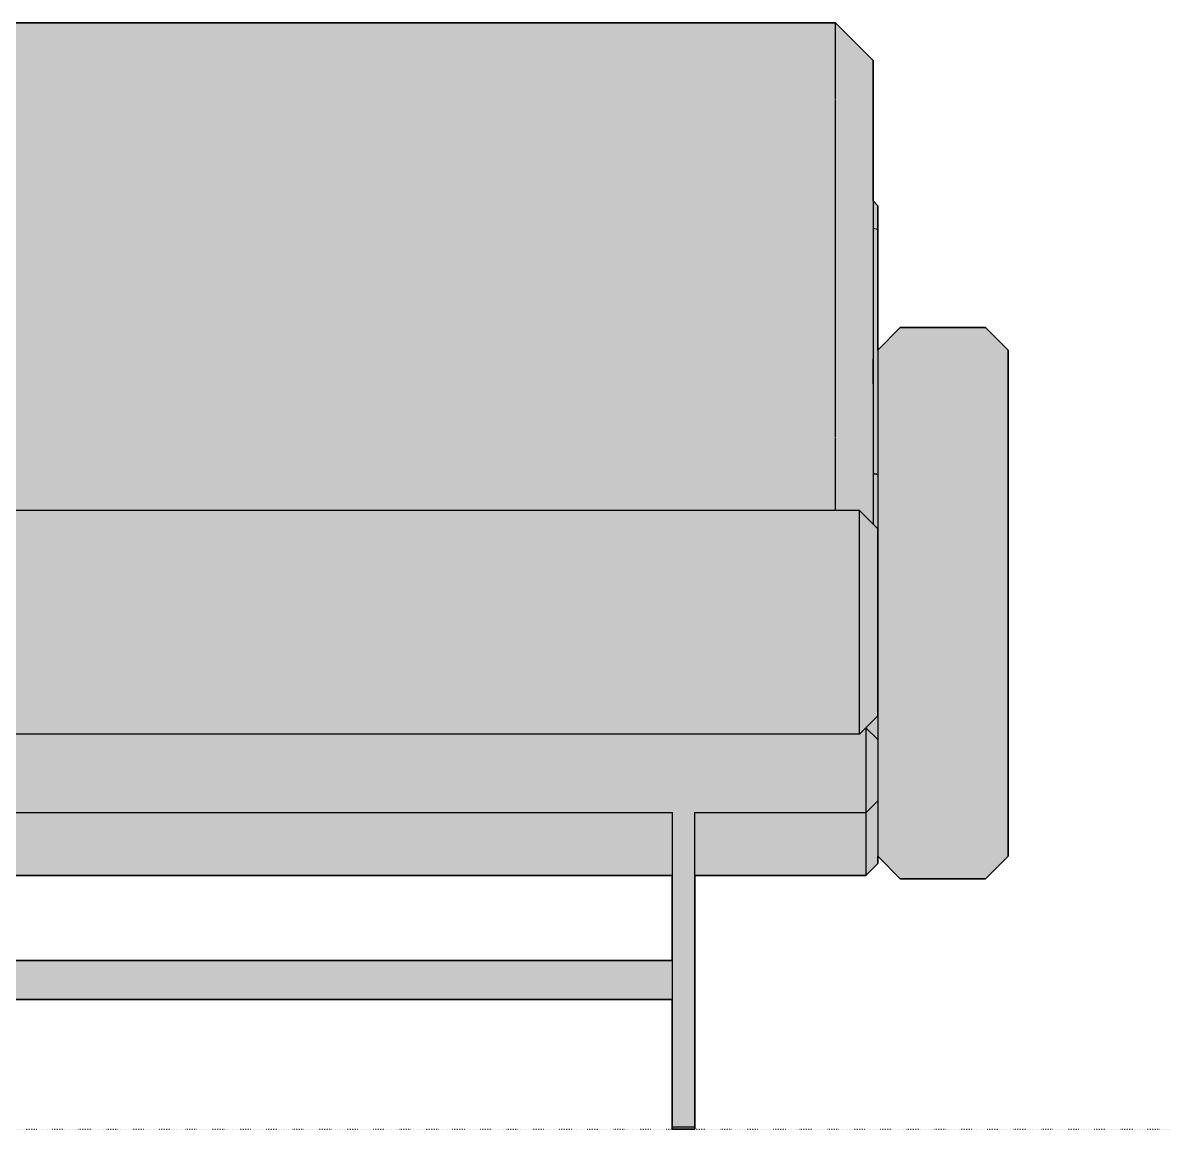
# Model space of a CAD drawing. Header units: millimetres. Extents: x 0 to 6384, y -1474 to 740.
# Drawn here: x 2317 to 3084, y 0 to 740 of the extents above; entities that cross this region are included whole.
import ezdxf

# ---------------------------------------------------------------- set-up
doc = ezdxf.new("R2010")
doc.units = ezdxf.units.MM
doc.linetypes.add('Dots', pattern=[1, 0, -1])
doc.layers.add('Blocks', color=7, linetype='Continuous')
doc.layers.add('Blocks$Fill', color=7, linetype='Continuous', true_color=0xffffff)
for name, color, linetype, lineweight, true_color in [('Blocks$Inner', 7, 'Continuous', 25, 0x007f00), ('Blocks$Outline', 7, 'Continuous', 35, 0xff3f3f), ('Groud', 7, 'Dots', 25, 0x243775)]:
    doc.layers.add(name, color=color, linetype=linetype, lineweight=lineweight, true_color=true_color)

# ---------------------------------------------------------------- blocks, each defined once
blk = doc.blocks.new('Lissoni Sofa Front')
at = {"layer": 'Blocks$Fill'}
h = blk.add_hatch(color=256, dxfattribs=at)
h.paths.add_polyline_path([(-199.13, 714.52), (-224.13, 739.52), (-1055.77, 739.52), (-1080.77, 714.52), (-1080.77, 714.52), (-1080.77, 643.77), (-1080.77, 643.14), (-1080.77, 641.87), (-1080.77, 637.06), (-1080.77, 636.15), (-1080.77, 625.35), (-1087.15, 625.35), (-1087.15, 636.15), (-1087.15, 637.06), (-1087.15, 641.87), (-1087.15, 643.14), (-1087.15, 643.77), (-1087.15, 714.16), (-1087.15, 714.52), (-1112.15, 739.52), (-1943.79, 739.52), (-1968.79, 714.52), (-1968.79, 625.35), (-1975.16, 625.35), (-1975.16, 636.15), (-1975.16, 637.06), (-1975.16, 641.87), (-1975.16, 643.14), (-1975.16, 643.77), (-1975.16, 714.16), (-1975.16, 714.52), (-1975.16, 714.52), (-2000.17, 739.52), (-2831.81, 739.52), (-2856.81, 714.52), (-2856.81, 714.52), (-2856.81, 620.56), (-2860.01, 617.35), (-2860.01, 617.35), (-2860.01, 601.35), (-2860.01, 520.84), (-2875.01, 535.84), (-2932.02, 535.84), (-2947.01, 520.84), (-2947.01, 259.92), (-2947.01, 258.84), (-2947.01, 227.02), (-2947.01, 184.3), (-2947.01, 182.37), (-2932.02, 167.37), (-2875.01, 167.37), (-2860.01, 182.37), (-2860.01, 177.53), (-2852.01, 169.53), (-2765.47, 169.53), (-2765.47, 0), (-2750.47, 0), (-2750.47, 88.98), (-2750.47, 86.59), (-1549.37, 86.59), (-1549.37, 0), (-1534.37, 0), (-1534.37, 86.59), (-333.27, 86.59), (-333.27, 1.39), (-333.27, 0), (-318.27, 0), (-318.27, 1.39), (-318.27, 169.53), (-203.92, 169.53), (-195.92, 177.55), (-195.92, 177.9), (-195.92, 182.37), (-180.92, 167.37), (-123.92, 167.37), (-108.92, 182.37), (-108.92, 483.37), (-108.92, 520.81), (-123.92, 535.84), (-180.92, 535.84), (-195.92, 520.84), (-195.92, 601.35), (-195.92, 605.11), (-195.92, 614.92), (-195.92, 617.35), (-199.13, 620.56), (-199.13, 714.16), (-199.13, 714.52)], flags=0)
h.paths.add_polyline_path([(-1549.37, 112.64), (-2750.47, 112.64), (-2750.47, 169.53), (-1549.37, 169.53)], flags=0)
h.paths.add_polyline_path([(-1534.37, 169.53), (-333.27, 169.53), (-333.27, 112.64), (-1534.37, 112.64)], flags=0)
at = {"layer": 'Blocks$Inner'}
for p, q in [((-199.13, 620.56), (-195.92, 617.35)), ((-195.92, 601.35), (-199.13, 602)), ((-195.92, 219.49), (-195.92, 177.9)), ((-333.27, 211.49), (-1534.37, 211.49)), ((-1534.37, 169.53), (-333.27, 169.53))]:
    blk.add_line(p, q, dxfattribs=at)
for points in [[(-199.13, 714.52), (-224.13, 739.52), (-1055.77, 739.52), (-1080.77, 714.52)], [(-195.92, 601.35), (-195.92, 260.4), (-203.86, 268.35)], [(-195.92, 182.37), (-180.92, 167.37), (-123.92, 167.37), (-108.92, 182.37), (-108.92, 520.81), (-108.92, 483.37), (-108.92, 520.81), (-123.92, 535.84), (-180.92, 535.84), (-195.92, 520.84)], [(-199.13, 438.19), (-197.92, 437.99), (-195.92, 437.66)], [(-196.14, 401.51), (-208.14, 413.51), (-1071.75, 413.51)], [(-196.14, 276.07), (-208.14, 264.07), (-1071.75, 264.07), (-1083.75, 276.07)], [(-195.92, 219.49), (-203.92, 211.49), (-318.27, 211.49)], [(-333.27, 211.85), (-333.27, 1.39), (-318.27, 1.39), (-318.27, 211.79)], [(-203.92, 211.49), (-203.92, 169.91)], [(-195.92, 177.55), (-203.92, 169.53), (-318.27, 169.53)], [(-1534.37, 112.64), (-333.27, 112.64)], [(-333.27, 86.59), (-1534.37, 86.59)], [(-318.27, 1.39), (-318.27, 0), (-333.27, 0), (-333.27, 1.39)]]:
    blk.add_lwpolyline(points, dxfattribs=at)
for points, knots in [([(-224.13, 731.86), (-224.13, 733.48), (-224.13, 736.21), (-224.13, 738.37), (-224.13, 739.31), (-224.13, 739.55), (-224.13, 739.51), (-224.13, 739.45)], [1, 1, 1, 1, 1.02631579, 1.05263158, 1.06578947, 1.07894737, 1.0877193, 1.0877193, 1.0877193, 1.0877193]), ([(-224.13, 708.49), (-224.13, 711.81), (-224.13, 715.6), (-224.13, 719.93), (-224.13, 722.73), (-224.13, 724.76), (-224.13, 725.88)], [0.925, 0.925, 0.925, 0.925, 0.95, 0.95625, 0.9625, 0.97491816, 0.97491816, 0.97491816, 0.97491816]), ([(-199.13, 714.16), (-199.13, 714.16), (-199.13, 714.21), (-199.13, 714.29), (-199.13, 714.38), (-199.13, 714.44), (-199.13, 714.47), (-199.13, 714.49), (-199.13, 714.51), (-199.13, 714.52), (-199.13, 714.52), (-199.13, 714.52), (-199.13, 714.48), (-199.13, 714.36), (-199.13, 714.11), (-199.13, 713.74), (-199.13, 713.26), (-199.13, 712.68), (-199.13, 711.77), (-199.13, 710.4), (-199.13, 709.06), (-199.13, 708.33)], [-41.631199, -41.631199, -41.631199, -41.631199, -41.487791, -40.523591, -39.365025, -38.206459, -37.550903, -36.895347, -36.23979, -35.584234, -34.793086, -34.001939, -32.419643, -29.235437, -26.051231, -22.81754, -19.583849, -16.294987, -13.006125, -6.503063, 0, 0, 0, 0]), ([(-224.13, 688.4), (-224.13, 689.88), (-224.13, 693.03), (-224.13, 699.72), (-224.13, 705.11), (-224.13, 708.41)], [0.87642133, 0.87642133, 0.87642133, 0.87642133, 0.8875, 0.9, 0.92481941, 0.92481941, 0.92481941, 0.92481941]), ([(-199.13, 708.33), (-199.13, 707.81), (-199.13, 707.02), (-199.13, 705.86), (-199.13, 705.11), (-199.13, 704.57), (-199.13, 704.26), (-199.13, 704.05), (-199.13, 703.84), (-199.13, 703.66), (-199.13, 703.47), (-199.13, 703.11), (-199.13, 702.57), (-199.13, 701.93), (-199.13, 701.38), (-199.13, 700.92), (-199.13, 700.47), (-199.13, 699.99), (-199.13, 699.58), (-199.13, 699.23), (-199.13, 698.93), (-199.13, 698.6), (-199.13, 698.1), (-199.13, 697.26), (-199.13, 696.06), (-199.13, 694.69), (-199.13, 693.34), (-199.13, 692.35), (-199.13, 691.7), (-199.13, 691.37), (-199.13, 691), (-199.13, 690.47), (-199.13, 689.77), (-199.13, 688.87), (-199.13, 687.9), (-199.13, 686.86), (-199.13, 685.82), (-199.13, 684.71), (-199.13, 683.53), (-199.13, 682.29), (-199.13, 681.04), (-199.13, 679.77), (-199.13, 678.47), (-199.13, 677.15), (-199.13, 675.82), (-199.13, 674.11), (-199.13, 672.01), (-199.13, 669.5), (-199.13, 666.98), (-199.13, 664.39), (-199.13, 661.74), (-199.13, 659.01), (-199.13, 656.25), (-199.13, 653.92), (-199.13, 652.03), (-199.13, 650.58), (-199.13, 649.12), (-199.13, 647.1), (-199.13, 644.54), (-199.13, 641.39), (-199.13, 638.2), (-199.13, 635.41), (-199.13, 633.04), (-199.13, 631.39), (-199.13, 630.01), (-199.13, 628.91), (-199.13, 627.8), (-199.13, 625.51), (-199.13, 622.03), (-199.13, 617.32), (-199.13, 612.59), (-199.13, 607.72), (-199.13, 602.7), (-199.13, 597.53), (-199.13, 592.36), (-199.13, 587.16), (-199.13, 581.93), (-199.13, 576.58), (-199.13, 572.06), (-199.13, 568.38), (-199.13, 565.64), (-199.13, 562.91), (-199.13, 560.19), (-199.13, 557.48), (-199.13, 554.78), (-199.13, 552.54), (-199.13, 550.76), (-199.13, 548.71), (-199.13, 545.95), (-199.13, 541.18), (-199.13, 535.12), (-199.13, 527.77), (-199.13, 520.42), (-199.13, 514.56), (-199.13, 510.67), (-199.13, 508.73), (-199.13, 507.11), (-199.13, 505.33), (-199.13, 502.77), (-199.13, 499.6), (-199.13, 495.86), (-199.13, 492.17), (-199.13, 488.58), (-199.13, 485.03), (-199.13, 481.6), (-199.13, 478.21), (-199.13, 474.94), (-199.13, 472.5), (-199.13, 470.92), (-199.13, 470.15), (-199.13, 469.42), (-199.13, 464.9), (-199.13, 459.51), (-199.13, 453.77), (-199.13, 452.17), (-199.13, 451.63), (-199.13, 447.15), (-199.13, 442.67), (-199.13, 438.19), (-199.13, 438.19), (-199.13, 438.19), (-199.13, 404.49)], [0, 0, 0, 0, 4.569263, 6.657501, 8.74574, 9.7126, 10.196029, 10.679459, 11.045295, 11.411131, 11.776967, 12.142804, 13.474757, 14.806711, 15.584888, 16.363065, 17.141242, 17.919419, 18.780806, 19.211499, 19.642193, 20.262775, 20.883357, 22.12452, 24.391356, 26.658191, 28.62163, 30.585069, 31.017029, 31.448989, 32.000539, 32.55209, 33.709257, 34.866424, 36.2294, 37.592376, 38.955352, 40.318328, 41.919302, 43.520277, 45.121251, 46.722226, 48.430311, 50.138397, 51.846483, 53.554568, 56.781817, 60.009066, 63.236314, 66.463563, 69.838562, 73.213561, 76.588561, 79.96356, 81.665389, 83.367218, 85.1141, 86.860982, 90.465204, 94.069427, 97.719132, 101.368837, 103.518952, 105.669066, 106.893421, 108.117776, 109.34213, 110.566485, 115.709186, 120.851887, 125.994587, 131.137288, 136.720928, 142.304567, 147.888207, 153.471846, 159.159451, 164.847056, 170.816787, 173.801653, 176.786519, 179.714196, 182.641874, 185.569551, 188.497229, 191.359143, 192.7901, 194.221057, 197.941849, 201.662641, 209.48773, 217.312819, 225.137907, 232.962996, 236.080122, 237.638685, 239.197248, 241.292611, 243.387974, 247.455214, 251.522454, 255.426931, 259.331407, 263.048045, 266.764682, 270.255434, 273.746186, 276.99563, 277.819041, 278.642452, 279.362736, 280.083019, 292.506719, 295.692417, 297.323908, 297.323908, 297.323908, 310.772458, 310.772458, 310.772458, 310.781769, 310.781769, 310.781769, 310.781769]), ([(-224.13, 666.32), (-224.13, 670.18), (-224.13, 675.82), (-224.13, 682.8), (-224.13, 686.15), (-224.13, 687.83)], [0.825, 0.825, 0.825, 0.825, 0.85, 0.8625, 0.875, 0.875, 0.875, 0.875]), ([(-224.13, 641.93), (-224.13, 646.16), (-224.13, 654.52), (-224.13, 662.44), (-224.13, 666.29)], [0.775, 0.775, 0.775, 0.775, 0.8, 0.82493425, 0.82493425, 0.82493425, 0.82493425]), ([(-224.13, 616.53), (-224.13, 620.72), (-224.13, 629.09), (-224.13, 637.65), (-224.13, 641.87)], [0.725, 0.725, 0.725, 0.725, 0.74999776, 0.77488485, 0.77488485, 0.77488485, 0.77488485]), ([(-224.13, 489.44), (-224.13, 493.73), (-224.13, 502.29), (-224.13, 514.69), (-224.13, 527.27), (-224.13, 540.16), (-224.13, 553.07), (-224.13, 566.11), (-224.13, 579.04), (-224.13, 591.48), (-224.13, 603.95), (-224.13, 612.34), (-224.13, 616.53)], [0.4755807, 0.4755807, 0.4755807, 0.4755807, 0.5, 0.525, 0.55, 0.575, 0.6, 0.625, 0.65, 0.675, 0.7, 0.725, 0.725, 0.725, 0.725]), ([(-195.92, 614.92), (-195.92, 615), (-195.92, 615.22), (-195.92, 615.53), (-195.92, 615.86), (-195.92, 616.1), (-195.92, 616.28), (-195.92, 616.41), (-195.92, 616.53), (-195.92, 616.65), (-195.92, 616.77), (-195.92, 616.87), (-195.92, 616.97), (-195.92, 617.08), (-195.92, 617.2), (-195.92, 617.3), (-195.92, 617.34), (-195.92, 617.35), (-195.92, 617.35), (-195.92, 617.33), (-195.92, 617.28), (-195.92, 617.19), (-195.92, 617.01), (-195.92, 616.77), (-195.92, 616.53), (-195.92, 616.31), (-195.92, 616.14), (-195.92, 615.95), (-195.92, 615.76), (-195.92, 615.57), (-195.92, 615.38), (-195.92, 615.19), (-195.92, 614.9), (-195.92, 614.5), (-195.92, 613.96), (-195.92, 613.47), (-195.92, 613.05), (-195.92, 612.73), (-195.92, 612.39), (-195.92, 611.93), (-195.92, 611.14), (-195.92, 609.99), (-195.92, 608.79), (-195.92, 607.79), (-195.92, 606.96), (-195.92, 606.07), (-195.92, 604.22), (-195.92, 602.63), (-195.92, 601.35)], [-37.769258, -37.769258, -37.769258, -37.769258, -37.098212, -35.903618, -34.709024, -33.412707, -32.764548, -32.116389, -31.450773, -30.785157, -30.119541, -29.453925, -28.871334, -28.288742, -27.123559, -26.081662, -25.039765, -24.572488, -24.105211, -23.637934, -23.170657, -22.223354, -21.276051, -20.370087, -19.464122, -19.048759, -18.633397, -18.218034, -17.802672, -17.468108, -17.133544, -16.798981, -16.464417, -15.709924, -14.95543, -14.095031, -13.664832, -13.234632, -12.783829, -12.333025, -11.431418, -9.730015, -8.028612, -7.144585, -6.260558, -5.221002, -4.181447, -0.220266, -0.220266, -0.220266, -0.220266]), ([(-199.13, 503.11), (-199.13, 503.49), (-199.13, 507.43), (-199.13, 511.37), (-199.13, 514.94)], [275.690193, 275.690193, 275.690193, 275.690193, 276.832754, 287.716125, 287.716125, 287.716125, 287.716125]), ([(-199.13, 514.94), (-199.13, 511.37), (-199.13, 507.43), (-199.13, 503.49), (-199.13, 503.11)], [287.716125, 287.716125, 287.716125, 287.716125, 298.599496, 299.742057, 299.742057, 299.742057, 299.742057]), ([(-224.13, 434.84), (-224.13, 439.39), (-224.13, 448.47), (-224.13, 457.53), (-224.13, 462)], [0.37506673, 0.37506673, 0.37506673, 0.37506673, 0.4, 0.42451307, 0.42451307, 0.42451307, 0.42451307]), ([(-195.92, 437.66), (-196.59, 437.76), (-197.65, 437.93), (-198.72, 438.11), (-199.13, 438.18)], [2.000153, 2.000153, 2.000153, 2.000153, 2.2501223, 2.4009302, 2.4009302, 2.4009302, 2.4009302]), ([(-224.13, 413.48), (-224.13, 416.03), (-224.13, 423.09), (-224.13, 430.23), (-224.13, 434.8)], [0.33576309, 0.33576309, 0.33576309, 0.33576309, 0.35, 0.375, 0.375, 0.375, 0.375]), ([(-208.14, 374.41), (-208.14, 375.33), (-208.14, 377.15), (-208.14, 379.85), (-208.14, 382.48), (-208.14, 385.79), (-208.14, 389.53), (-208.14, 394.89), (-208.14, 400.56), (-208.14, 407.61), (-208.14, 411.84), (-208.14, 413.38), (-208.14, 413.51), (-208.14, 413.51)], [1, 1, 1, 1, 1.0044643, 1.0089286, 1.0133929, 1.0178571, 1.0267857, 1.0357143, 1.0535714, 1.0714286, 1.1071429, 1.125, 1.1420373, 1.1420373, 1.1420373, 1.1420373]), ([(-196.14, 401.46), (-196.14, 401.47), (-196.14, 401.48), (-196.14, 401.5), (-196.14, 401.52), (-196.14, 401.5), (-196.14, 401.42), (-196.14, 401.28), (-196.14, 401.09), (-196.14, 400.88), (-196.14, 400.69), (-196.14, 400.47), (-196.14, 399.92), (-196.14, 398.76), (-196.14, 396.92), (-196.14, 395.14), (-196.14, 393.7), (-196.14, 392.11), (-196.14, 390.41), (-196.14, 388.6), (-196.14, 386.05), (-196.14, 383.61), (-196.14, 381.4), (-196.14, 380.38), (-196.14, 379.32), (-196.14, 378.28), (-196.14, 377.27), (-196.14, 376.46), (-196.14, 375.81), (-196.14, 375.37), (-196.14, 374.96), (-196.14, 374.16), (-196.14, 372.88), (-196.14, 371.52), (-196.14, 370.53), (-196.14, 369.95), (-196.14, 369.36), (-196.14, 368.73), (-196.14, 368.05), (-196.14, 367.58), (-196.14, 367.34)], [-103.600944, -103.600944, -103.600944, -103.600944, -102.501453, -100.413012, -96.236129, -92.279132, -88.322136, -84.45772, -80.593305, -78.519236, -76.445166, -74.371097, -72.297027, -63.016145, -53.735263, -49.471845, -45.208426, -40.945007, -36.681588, -32.760934, -28.840281, -20.998973, -19.32189, -17.644807, -15.967723, -14.29064, -12.892165, -11.493689, -10.830054, -10.166419, -9.676588, -9.186757, -6.955333, -4.72391, -3.989056, -3.254202, -2.519348, -1.784494, -0.892247, 0, 0, 0, 0]), ([(-208.14, 264.28), (-208.14, 264.17), (-208.14, 263.97), (-208.14, 264.29), (-208.14, 265.97), (-208.14, 268.65), (-208.14, 271.37), (-208.14, 274.45), (-208.14, 277.99), (-208.14, 281.89), (-208.14, 285.97), (-208.14, 291.42), (-208.14, 298.6), (-208.14, 304.96), (-208.14, 310.18), (-208.14, 315.46), (-208.14, 322.1), (-208.14, 329.98), (-208.14, 337.81), (-208.14, 345.62), (-208.14, 353.41), (-208.14, 360.9), (-208.14, 367.91), (-208.14, 372.26), (-208.14, 374.41)], [0.8055556, 0.8055556, 0.8055556, 0.8055556, 0.8125, 0.8229167, 0.8333333, 0.84375, 0.8489583, 0.8541667, 0.8645833, 0.8697917, 0.875, 0.8854167, 0.8958333, 0.90625, 0.9114583, 0.9166667, 0.9270833, 0.9375, 0.9479167, 0.9583333, 0.96875, 0.9791667, 0.9895833, 1, 1, 1, 1]), ([(-196.14, 367.34), (-196.14, 365.78), (-196.14, 363.85), (-196.14, 361.46), (-196.14, 360.28), (-196.14, 359.06), (-196.14, 357.36), (-196.14, 355.19), (-196.14, 353.18), (-196.14, 351.84), (-196.14, 351.21), (-196.14, 350.61), (-196.14, 350.02), (-196.14, 349.44), (-196.14, 348.85), (-196.14, 348.26), (-196.14, 347.42), (-196.14, 346.34), (-196.14, 345), (-196.14, 343.66), (-196.14, 342.22), (-196.14, 340.69), (-196.14, 338.51), (-196.14, 334.66), (-196.14, 330.22), (-196.14, 325.75), (-196.14, 323.24), (-196.14, 321.57), (-196.14, 320.75), (-196.14, 319.92), (-196.14, 318.87), (-196.14, 317.58), (-196.14, 316.33), (-196.14, 315.36), (-196.14, 314.65), (-196.14, 313.95), (-196.14, 313.07), (-196.14, 312.21), (-196.14, 311.38), (-196.14, 310.17), (-196.14, 308.4), (-196.14, 306.44), (-196.14, 304.87), (-196.14, 303.74), (-196.14, 302.71), (-196.14, 301.77), (-196.14, 300.85), (-196.14, 299.94), (-196.14, 299.04), (-196.14, 298.1), (-196.14, 297.1), (-196.14, 296.07), (-196.14, 295.05), (-196.14, 294.2), (-196.14, 293.51), (-196.14, 292.97), (-196.14, 292.44), (-196.14, 291.85), (-196.14, 291.22), (-196.14, 290.53), (-196.14, 289.84), (-196.14, 288.87), (-196.14, 287.61), (-196.14, 286.16), (-196.14, 285.03), (-196.14, 284.2), (-196.14, 283.61), (-196.14, 283.06), (-196.14, 282.54), (-196.14, 282.04), (-196.14, 281.59), (-196.14, 281.16), (-196.14, 280.64), (-196.14, 279.76), (-196.14, 278.87), (-196.14, 278.09), (-196.14, 277.66), (-196.14, 277.35), (-196.14, 277.07), (-196.14, 276.78), (-196.14, 276.5), (-196.14, 276.3), (-196.14, 276.16), (-196.14, 276.08), (-196.14, 276.07), (-196.14, 276.07)], [0, 0, 0, 0, 5.759303, 7.108842, 8.458381, 9.896357, 11.334334, 14.226593, 17.118853, 17.801048, 18.483242, 19.091354, 19.699466, 20.305916, 20.912367, 21.518817, 22.125268, 23.490098, 24.854927, 26.219757, 27.584586, 29.234101, 30.883615, 34.182644, 40.905709, 44.267242, 47.628775, 48.450739, 49.272703, 50.094667, 50.916631, 52.439288, 53.961946, 54.667296, 55.372646, 56.077996, 56.783346, 58.046529, 58.678121, 59.309712, 61.751439, 64.193166, 65.49803, 66.802895, 67.841587, 68.880279, 69.896523, 70.912767, 71.929011, 72.945255, 74.164857, 75.384459, 76.604061, 77.823662, 78.486152, 79.148641, 79.81113, 80.473619, 81.343279, 82.212939, 83.082598, 83.952258, 85.968807, 87.985357, 89.82284, 90.741582, 91.660324, 92.509619, 93.358914, 94.208209, 95.057505, 95.838996, 96.620487, 98.18347, 101.449463, 103.082459, 104.715456, 105.480088, 106.24472, 107.773984, 109.191319, 110.608653, 112.119488, 113.630323, 115.346289, 115.346289, 115.346289, 115.346289]), ([(-203.92, 268.29), (-203.92, 268.29), (-203.92, 268.24), (-203.92, 268.1), (-203.92, 267.78), (-203.92, 267.31), (-203.92, 266.65), (-203.92, 265.67), (-203.92, 264.15), (-203.92, 262.29), (-203.92, 260.1), (-203.92, 257.65), (-203.92, 254.97), (-203.92, 252.07), (-203.92, 248.92), (-203.92, 245.5), (-203.92, 242.09), (-203.92, 238.74), (-203.92, 235.35), (-203.92, 231.89), (-203.92, 227.99), (-203.92, 224.01), (-203.92, 220.04), (-203.92, 216.54), (-203.92, 214.41), (-203.92, 213.14), (-203.92, 212.44), (-203.92, 212.05), (-203.92, 211.87), (-203.92, 211.8), (-203.92, 211.76), (-203.92, 211.74), (-203.92, 211.71), (-203.92, 211.67), (-203.92, 211.61), (-203.92, 211.53), (-203.92, 211.5), (-203.92, 211.49)], [0.1642563, 0.1642563, 0.1642563, 0.1642563, 0.1666667, 0.1944444, 0.2222222, 0.25, 0.2777778, 0.3055556, 0.3333333, 0.3611111, 0.3888889, 0.4166667, 0.4444444, 0.4722222, 0.5, 0.5277778, 0.5555556, 0.5833333, 0.6111111, 0.6388889, 0.6666667, 0.7083333, 0.75, 0.7916667, 0.8333333, 0.8541667, 0.875, 0.8958333, 0.90625, 0.9166667, 0.9270833, 0.9375, 0.9479167, 0.9583333, 0.96875, 0.9791667, 1, 1, 1, 1]), ([(-195.92, 260.21), (-195.92, 260.22), (-195.92, 260.25), (-195.92, 260.29), (-195.92, 260.33), (-195.92, 260.37), (-195.92, 260.4), (-195.92, 260.41), (-195.92, 260.36), (-195.92, 260.28), (-195.92, 260.15), (-195.92, 259.98), (-195.92, 259.8), (-195.92, 259.61), (-195.92, 259.47), (-195.92, 259.31), (-195.92, 259.08), (-195.92, 258.76), (-195.92, 258.38), (-195.92, 258.02), (-195.92, 257.75), (-195.92, 257.45), (-195.92, 257.03), (-195.92, 256.44), (-195.92, 255.63), (-195.92, 254.9), (-195.92, 254.27), (-195.92, 253.28), (-195.92, 252.03), (-195.92, 250.47), (-195.92, 249.32), (-195.92, 248.18), (-195.92, 247.08), (-195.92, 246.14), (-195.92, 245.39), (-195.92, 244.6), (-195.92, 243.6), (-195.92, 242.36), (-195.92, 241.1), (-195.92, 239.8), (-195.92, 238.49), (-195.92, 236.76), (-195.92, 235.25), (-195.92, 233.98), (-195.92, 233.09), (-195.92, 231.96), (-195.92, 230.63), (-195.92, 229.34), (-195.92, 228.1), (-195.92, 226.55), (-195.92, 225.16), (-195.92, 223.96), (-195.92, 222.93), (-195.92, 222.16), (-195.92, 221.62), (-195.92, 221.36), (-195.92, 221.11), (-195.92, 220.79), (-195.92, 220.45), (-195.92, 220.2), (-195.92, 220.04), (-195.92, 219.96), (-195.92, 219.9), (-195.92, 219.87), (-195.92, 219.85), (-195.92, 219.82), (-195.92, 219.79), (-195.92, 219.76), (-195.92, 219.75), (-195.92, 219.74), (-195.92, 219.73), (-195.92, 219.71), (-195.92, 219.7), (-195.92, 219.68), (-195.92, 219.66), (-195.92, 219.64), (-195.92, 219.61), (-195.92, 219.58), (-195.92, 219.55), (-195.92, 219.53), (-195.92, 219.51), (-195.92, 219.5), (-195.92, 219.49), (-195.92, 219.49)], [-91.874484, -91.874484, -91.874484, -91.874484, -91.321866, -90.099123, -88.876381, -87.550775, -86.225169, -83.582781, -80.940393, -78.68811, -76.435827, -74.384094, -72.332361, -71.347983, -70.363606, -69.463268, -68.56293, -66.891034, -65.219139, -64.447904, -63.676669, -62.948831, -62.220992, -60.762277, -59.303562, -57.853081, -57.139418, -56.425755, -53.539493, -52.11392, -50.688348, -49.46256, -48.236772, -47.038187, -46.438895, -45.839603, -44.58554, -43.331476, -42.051664, -40.771853, -39.447875, -38.123898, -35.549476, -34.870881, -34.192285, -32.749092, -31.273276, -29.79746, -28.318098, -26.838736, -23.927217, -22.575484, -21.223751, -18.655294, -18.012353, -17.369412, -16.665516, -15.96162, -14.490784, -13.019948, -12.271849, -11.523749, -11.15672, -10.789691, -10.53858, -10.287469, -9.18555, -8.634591, -8.083631, -7.485741, -6.887851, -6.289961, -5.692071, -5.406695, -5.121318, -4.550564, -3.995969, -3.441374, -2.765155, -2.088935, -1.154862, -0.22079, 0, 0, 0, 0]), ([(-195.92, 177.9), (-195.92, 177.88), (-195.92, 177.84), (-195.92, 177.78), (-195.92, 177.72), (-195.92, 177.69), (-195.92, 177.66), (-195.92, 177.62), (-195.92, 177.59), (-195.92, 177.57), (-195.92, 177.55), (-195.92, 177.55)], [41.586408, 41.586408, 41.586408, 41.586408, 43.35711, 45.283235, 45.970166, 46.657097, 47.344029, 48.03096, 48.775758, 49.520556, 50.500801, 50.500801, 50.500801, 50.500801]), ([(-203.92, 169.91), (-203.92, 169.86), (-203.92, 169.77), (-203.92, 169.62), (-203.92, 169.57), (-203.92, 169.55)], [2, 2, 2, 2, 2.1, 2.15, 2.2, 2.2, 2.2, 2.2])]:
    blk.add_open_spline(points, degree=3, knots=knots, dxfattribs=at)
for points in [[(-224.13, 725.9), (-224.13, 728.28), (-224.13, 730.19), (-224.13, 731.86)], [(-199.13, 499.05), (-199.13, 500.32), (-199.13, 501.59), (-199.13, 502.86)], [(-199.13, 502.86), (-199.13, 501.59), (-199.13, 500.32), (-199.13, 499.05)], [(-199.13, 498.25), (-199.13, 498.48), (-199.13, 498.72), (-199.13, 498.95)], [(-199.13, 498.95), (-199.13, 498.72), (-199.13, 498.48), (-199.13, 498.25)], [(-224.13, 462.27), (-224.13, 466.82), (-224.13, 475.86), (-224.13, 484.75), (-224.13, 489.14)]]:
    blk.add_open_spline(points, degree=3, dxfattribs=at)
at = {"layer": 'Blocks$Outline'}
for points in [[(-199.13, 714.52), (-224.13, 739.52), (-1055.77, 739.52), (-1080.77, 714.52)], [(-195.92, 617.35), (-199.13, 620.56)], [(-108.92, 520.81), (-123.92, 535.84), (-180.92, 535.84), (-195.92, 520.84)], [(-108.92, 483.37), (-108.92, 520.81)], [(-108.92, 182.37), (-108.92, 483.37)], [(-318.27, 169.53), (-203.92, 169.53), (-195.92, 177.55)], [(-195.92, 182.37), (-180.92, 167.37), (-123.92, 167.37), (-108.92, 182.37)], [(-1534.37, 169.53), (-333.27, 169.53)], [(-333.27, 169.53), (-333.27, 112.64)], [(-318.27, 1.39), (-318.27, 169.53)], [(-333.27, 112.64), (-1534.37, 112.64)], [(-1534.37, 86.59), (-333.27, 86.59)], [(-333.27, 86.59), (-333.27, 1.39)], [(-333.27, 1.39), (-333.27, 0), (-318.27, 0), (-318.27, 1.39)]]:
    blk.add_lwpolyline(points, dxfattribs=at)
for points, knots in [([(-199.13, 714.16), (-199.13, 714.16), (-199.13, 714.21), (-199.13, 714.29), (-199.13, 714.38), (-199.13, 714.44), (-199.13, 714.47), (-199.13, 714.49), (-199.13, 714.51), (-199.13, 714.52), (-199.13, 714.52), (-199.13, 714.52), (-199.13, 714.52)], [-41.631199, -41.631199, -41.631199, -41.631199, -41.487791, -40.523591, -39.365025, -38.206459, -37.550903, -36.895347, -36.23979, -35.584234, -34.793086, -34.717363, -34.717363, -34.717363, -34.717363]), ([(-199.13, 620.56), (-199.13, 621.04), (-199.13, 623.1), (-199.13, 625.51), (-199.13, 627.8), (-199.13, 628.91), (-199.13, 630.01), (-199.13, 631.39), (-199.13, 633.04), (-199.13, 635.41), (-199.13, 638.2), (-199.13, 641.39), (-199.13, 644.54), (-199.13, 647.1), (-199.13, 649.12), (-199.13, 650.58), (-199.13, 652.03), (-199.13, 653.92), (-199.13, 656.25), (-199.13, 659.01), (-199.13, 661.74), (-199.13, 664.39), (-199.13, 666.98), (-199.13, 669.5), (-199.13, 672.01), (-199.13, 674.11), (-199.13, 675.82), (-199.13, 677.15), (-199.13, 678.47), (-199.13, 679.77), (-199.13, 681.04), (-199.13, 682.29), (-199.13, 683.53), (-199.13, 684.71), (-199.13, 685.82), (-199.13, 686.86), (-199.13, 687.9), (-199.13, 688.87), (-199.13, 689.77), (-199.13, 690.47), (-199.13, 691), (-199.13, 691.37), (-199.13, 691.7), (-199.13, 692.35), (-199.13, 693.34), (-199.13, 694.69), (-199.13, 696.06), (-199.13, 697.26), (-199.13, 698.1), (-199.13, 698.6), (-199.13, 698.93), (-199.13, 699.23), (-199.13, 699.58), (-199.13, 699.99), (-199.13, 700.47), (-199.13, 700.92), (-199.13, 701.38), (-199.13, 701.93), (-199.13, 702.57), (-199.13, 703.11), (-199.13, 703.47), (-199.13, 703.66), (-199.13, 703.84), (-199.13, 704.05), (-199.13, 704.26), (-199.13, 704.57), (-199.13, 705.11), (-199.13, 705.86), (-199.13, 707.02), (-199.13, 707.81), (-199.13, 708.33), (-199.13, 709.06), (-199.13, 710.4), (-199.13, 711.77), (-199.13, 712.68), (-199.13, 713.26), (-199.13, 713.74), (-199.13, 714.01), (-199.13, 714.13), (-199.13, 714.16)], [-117.31388, -117.31388, -117.31388, -117.31388, -115.709186, -110.566485, -109.34213, -108.117776, -106.893421, -105.669066, -103.518952, -101.368837, -97.719132, -94.069427, -90.465204, -86.860982, -85.1141, -83.367218, -81.665389, -79.96356, -76.588561, -73.213561, -69.838562, -66.463563, -63.236314, -60.009066, -56.781817, -53.554568, -51.846483, -50.138397, -48.430311, -46.722226, -45.121251, -43.520277, -41.919302, -40.318328, -38.955352, -37.592376, -36.2294, -34.866424, -33.709257, -32.55209, -32.000539, -31.448989, -31.017029, -30.585069, -28.62163, -26.658191, -24.391356, -22.12452, -20.883357, -20.262775, -19.642193, -19.211499, -18.780806, -17.919419, -17.141242, -16.363065, -15.584888, -14.806711, -13.474757, -12.142804, -11.776967, -11.411131, -11.045295, -10.679459, -10.196029, -9.7126, -8.74574, -6.657501, -4.569263, 0, 0, 0, 6.503063, 13.006125, 16.294987, 19.583849, 22.81754, 26.051231, 26.755095, 26.755095, 26.755095, 26.755095]), ([(-195.92, 614.92), (-195.92, 615), (-195.92, 615.22), (-195.92, 615.53), (-195.92, 615.86), (-195.92, 616.1), (-195.92, 616.28), (-195.92, 616.41), (-195.92, 616.53), (-195.92, 616.65), (-195.92, 616.77), (-195.92, 616.87), (-195.92, 616.97), (-195.92, 617.08), (-195.92, 617.2), (-195.92, 617.3), (-195.92, 617.34), (-195.92, 617.35), (-195.92, 617.35), (-195.92, 617.35), (-195.92, 617.35)], [-37.769258, -37.769258, -37.769258, -37.769258, -37.098212, -35.903618, -34.709024, -33.412707, -32.764548, -32.116389, -31.450773, -30.785157, -30.119541, -29.453925, -28.871334, -28.288742, -27.123559, -26.081662, -25.039765, -24.572488, -24.54979, -24.547552, -24.547552, -24.547552, -24.547552]), ([(-195.92, 520.84), (-195.92, 547.67), (-195.92, 574.51), (-195.92, 601.35), (-195.92, 602.63), (-195.92, 604.22), (-195.92, 606.07), (-195.92, 606.96), (-195.92, 607.79), (-195.92, 608.79), (-195.92, 609.99), (-195.92, 611.14), (-195.92, 611.93), (-195.92, 612.39), (-195.92, 612.73), (-195.92, 613.05), (-195.92, 613.47), (-195.92, 613.96), (-195.92, 614.48), (-195.92, 614.78), (-195.92, 614.92)], [-80.288479, -80.288479, -80.288479, -80.288479, 0.220266, 0.220266, 0.220266, 4.181447, 5.221002, 6.260558, 7.144585, 8.028612, 9.730015, 11.431418, 12.333025, 12.783829, 13.234632, 13.664832, 14.095031, 14.95543, 15.709924, 16.368403, 16.368403, 16.368403, 16.368403]), ([(-195.92, 177.55), (-195.92, 177.55), (-195.92, 177.57), (-195.92, 177.59), (-195.92, 177.62), (-195.92, 177.66), (-195.92, 177.69), (-195.92, 177.72), (-195.92, 177.78), (-195.92, 177.84), (-195.92, 177.88), (-195.92, 177.9), (-195.92, 179.39), (-195.92, 180.88), (-195.92, 182.37)], [-50.500801, -50.500801, -50.500801, -50.500801, -49.520556, -48.775758, -48.03096, -47.344029, -46.657097, -45.970166, -45.283235, -43.35711, -41.586408, -41.586408, -41.586408, -37.122632, -37.122632, -37.122632, -37.122632])]:
    blk.add_open_spline(points, degree=3, knots=knots, dxfattribs=at)

msp = doc.modelspace()

# ---------------------------------------------------------------- linework, layer by layer
at = {"layer": 'Groud'}
msp.add_lwpolyline([(0, 0), (3083.74, 0)], dxfattribs=at)

# ---------------------------------------------------------------- block references
at = {"layer": 'Blocks'}
msp.add_blockref('Lissoni Sofa Front', (3083.74, 0), dxfattribs=at)

doc.saveas('drawing.dxf')
